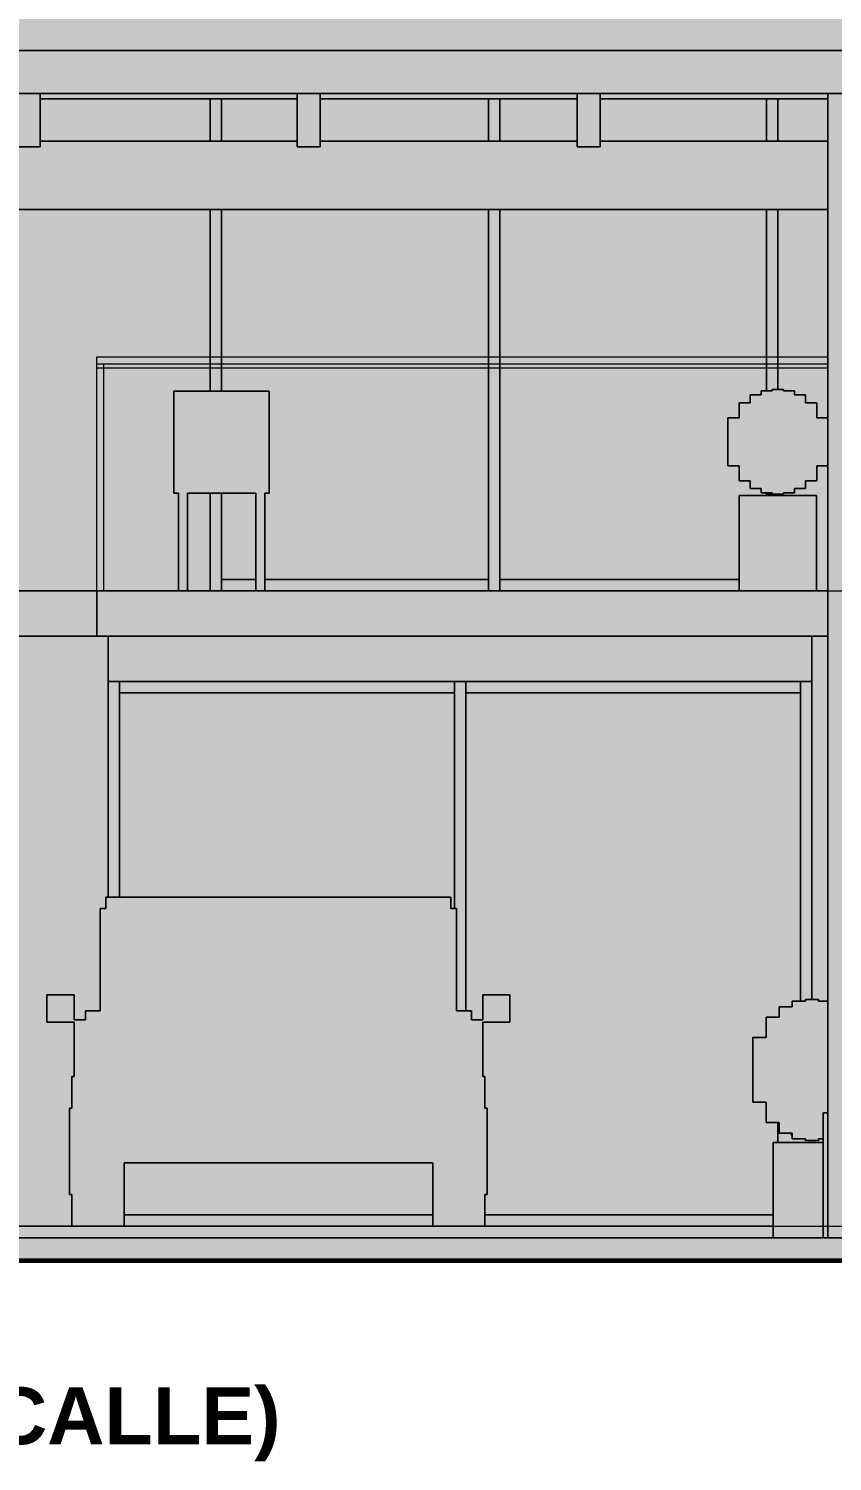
# Model space of a CAD drawing. Header units: metres. Extents: x -3.9 to 79.9, y -56.9 to 20.9.
# Drawn here: x 4 to 7.54, y -56.04 to -49.72 of the extents above; entities that cross this region are included whole.
import ezdxf

# ---------------------------------------------------------------- set-up
doc = ezdxf.new("R2010")
doc.units = ezdxf.units.M
doc.linetypes.add('DASHED', pattern=[1.524, 1.27, -0.254])
for name, color, linetype, lineweight in [('A-PROYECCION', 9, 'DASHED', 15), ('A-TERRENO', 32, 'CONTINUOUS', 35), ('A-TEXTO', 7, 'CONTINUOUS', 20), ('A-VISTA', 8, 'CONTINUOUS', 20)]:
    doc.layers.add(name, color=color, linetype=linetype, lineweight=lineweight)
doc.styles.add('PLANO-B', font='arialbd.ttf')

msp = doc.modelspace()

# ---------------------------------------------------------------- hatches: boundary and pattern name
at = {"layer": 'A-VISTA', "true_color": 0x6b7178}
h = msp.add_hatch(color=7, dxfattribs=at)
h.dxf.hatch_style = 1
h.paths.add_polyline_path([(0, -49.945), (0, -49.53), (8, -49.53), (8, -49.945), (7.95, -49.945), (7.95, -49.82), (0.05, -49.82), (0.05, -49.945)])
at = {"layer": 'A-VISTA', "true_color": 0xc3c8cc}
h = msp.add_hatch(color=7, dxfattribs=at)
h.dxf.hatch_style = 1
h.paths.add_polyline_path([(0.05, -50.01), (0.05, -49.82), (7.95, -49.82), (7.95, -50.01)])
at = {"layer": 'A-VISTA', "true_color": 0x5b636b}
h = msp.add_hatch(color=7, dxfattribs=at)
h.dxf.hatch_style = 1
h.paths.add_polyline_path([(4.05, -50.245), (3.95, -50.245), (3.95, -50.01), (4.05, -50.01)])
h = msp.add_hatch(color=7, dxfattribs=at)
h.dxf.hatch_style = 1
h.paths.add_polyline_path([(4.05, -50.0325), (4.05, -50.01), (5.1833, -50.01), (5.1833, -50.0325)])
at = {"layer": 'A-VISTA', "true_color": 0xfbfaf6}
h = msp.add_hatch(color=7, dxfattribs=at)
h.dxf.hatch_style = 1
h.paths.add_polyline_path([(4.8, -50.22), (4.05, -50.22), (4.05, -50.0325), (4.8, -50.0325)])
at = {"layer": 'A-VISTA', "true_color": 0x4b5157}
h = msp.add_hatch(color=7, dxfattribs=at)
h.dxf.hatch_style = 1
h.paths.add_polyline_path([(4.85, -50.22), (4.8, -50.22), (4.8, -50.0325), (4.85, -50.0325)])
at = {"layer": 'A-VISTA', "true_color": 0xd4e7ef}
h = msp.add_hatch(color=7, dxfattribs=at)
h.dxf.hatch_style = 1
h.paths.add_polyline_path([(4.85, -50.0325), (5.1833, -50.0325), (5.1833, -50.22), (4.85, -50.22)])
at = {"layer": 'A-VISTA', "true_color": 0x5b636b}
h = msp.add_hatch(color=7, dxfattribs=at)
h.dxf.hatch_style = 1
h.paths.add_polyline_path([(5.2833, -50.245), (5.1833, -50.245), (5.1833, -50.01), (5.2833, -50.01)])
h = msp.add_hatch(color=7, dxfattribs=at)
h.dxf.hatch_style = 1
h.paths.add_polyline_path([(5.2833, -50.0325), (5.2833, -50.01), (6.4167, -50.01), (6.4167, -50.0325)])
at = {"layer": 'A-VISTA', "true_color": 0xd4e7ef}
h = msp.add_hatch(color=7, dxfattribs=at)
h.dxf.hatch_style = 1
h.paths.add_polyline_path([(5.2833, -50.0325), (6.025, -50.0325), (6.025, -50.22), (5.2833, -50.22)])
at = {"layer": 'A-VISTA', "true_color": 0x4b5157}
h = msp.add_hatch(color=7, dxfattribs=at)
h.dxf.hatch_style = 1
h.paths.add_polyline_path([(6.075, -50.22), (6.025, -50.22), (6.025, -50.0325), (6.075, -50.0325)])
at = {"layer": 'A-VISTA', "true_color": 0xd4e7ef}
h = msp.add_hatch(color=7, dxfattribs=at)
h.dxf.hatch_style = 1
h.paths.add_polyline_path([(6.075, -50.0325), (6.4167, -50.0325), (6.4167, -50.22), (6.075, -50.22)])
at = {"layer": 'A-VISTA', "true_color": 0x5b636b}
h = msp.add_hatch(color=7, dxfattribs=at)
h.dxf.hatch_style = 1
h.paths.add_polyline_path([(6.5167, -50.245), (6.4167, -50.245), (6.4167, -50.01), (6.5167, -50.01)])
h = msp.add_hatch(color=7, dxfattribs=at)
h.dxf.hatch_style = 1
h.paths.add_polyline_path([(6.5167, -50.0325), (6.5167, -50.01), (7.52, -50.01), (7.52, -50.0325)])
at = {"layer": 'A-VISTA', "true_color": 0xd4e7ef}
h = msp.add_hatch(color=7, dxfattribs=at)
h.dxf.hatch_style = 1
h.paths.add_polyline_path([(6.5167, -50.22), (6.5167, -50.0325), (7.25, -50.0325), (7.25, -50.22)])
at = {"layer": 'A-VISTA', "true_color": 0x4b5157}
h = msp.add_hatch(color=7, dxfattribs=at)
h.dxf.hatch_style = 1
h.paths.add_polyline_path([(7.3, -50.22), (7.25, -50.22), (7.25, -50.0325), (7.3, -50.0325)])
at = {"layer": 'A-VISTA', "true_color": 0xfbfaf6}
h = msp.add_hatch(color=7, dxfattribs=at)
h.dxf.hatch_style = 1
h.paths.add_polyline_path([(7.3, -50.0325), (7.52, -50.0325), (7.52, -50.22), (7.3, -50.22)])
at = {"layer": 'A-VISTA', "true_color": 0xc3c8cc}
h = msp.add_hatch(color=7, dxfattribs=at)
h.dxf.hatch_style = 1
h.paths.add_polyline_path([(7.6, -55.05), (7.52, -55.05), (7.52, -50.01), (7.6, -50.01)])
at = {"layer": 'A-VISTA', "true_color": 0x5b636b}
h = msp.add_hatch(color=7, dxfattribs=at)
h.dxf.hatch_style = 1
h.paths.add_polyline_path([(7.52, -50.22), (7.52, -50.52), (0.48, -50.52), (0.48, -50.22), (1.4833, -50.22), (1.4833, -50.245), (1.5833, -50.245), (1.5833, -50.22), (2.7167, -50.22), (2.7167, -50.245), (2.8167, -50.245), (2.8167, -50.22), (3.95, -50.22), (3.95, -50.245), (4.05, -50.245), (4.05, -50.22), (5.1833, -50.22), (5.1833, -50.245), (5.2833, -50.245), (5.2833, -50.22), (6.4167, -50.22), (6.4167, -50.245), (6.5167, -50.245), (6.5167, -50.22)])
at = {"layer": 'A-VISTA', "true_color": 0xfbfaf6}
h = msp.add_hatch(color=7, dxfattribs=at)
h.dxf.hatch_style = 1
h.paths.add_polyline_path([(4.8, -51.32), (4.64, -51.32), (4.64, -51.73), (4.64, -51.77), (4.66, -51.77), (4.66, -52.2), (4.3, -52.2), (3.65, -52.2), (3.52, -52.2), (3.52, -51.78), (3.4775, -51.78), (3.435, -51.78), (3.3925, -51.78), (3.35, -51.78), (3.3075, -51.78), (3.265, -51.78), (3.2225, -51.78), (3.18, -51.78), (3.18, -52.2), (3.05, -52.2), (3.05, -50.52), (4.8, -50.52)])
at = {"layer": 'A-VISTA', "true_color": 0x4b5157}
h = msp.add_hatch(color=7, dxfattribs=at)
h.dxf.hatch_style = 1
h.paths.add_polyline_path([(4.85, -51.32), (4.8, -51.32), (4.8, -50.52), (4.85, -50.52)])
at = {"layer": 'A-VISTA', "true_color": 0xd4e7ef}
h = msp.add_hatch(color=7, dxfattribs=at)
h.dxf.hatch_style = 1
h.paths.add_polyline_path([(5.06, -51.77), (5.06, -51.73), (5.06, -51.32), (4.85, -51.32), (4.85, -50.52), (6.025, -50.52), (6.025, -52.15), (5.04, -52.15), (5.04, -51.77)])
at = {"layer": 'A-VISTA', "true_color": 0x4b5157}
h = msp.add_hatch(color=7, dxfattribs=at)
h.dxf.hatch_style = 1
h.paths.add_polyline_path([(6.075, -52.2), (6.025, -52.2), (6.025, -50.52), (6.075, -50.52)])
at = {"layer": 'A-VISTA', "true_color": 0xd4e7ef}
h = msp.add_hatch(color=7, dxfattribs=at)
h.dxf.hatch_style = 1
h.paths.add_polyline_path([(7.1778, -51.337), (7.1778, -51.3716), (7.1289, -51.3716), (7.1289, -51.4379), (7.08, -51.4379), (7.08, -51.6491), (7.1289, -51.6491), (7.1289, -51.7154), (7.1778, -51.7154), (7.1778, -51.75), (7.2267, -51.75), (7.2267, -51.7683), (7.25, -51.7683), (7.25, -51.78), (7.215, -51.78), (7.1725, -51.78), (7.13, -51.78), (7.13, -52.15), (6.075, -52.15), (6.075, -50.52), (7.25, -50.52), (7.25, -51.3187), (7.2267, -51.3187), (7.2267, -51.337)])
at = {"layer": 'A-VISTA', "true_color": 0x4b5157}
h = msp.add_hatch(color=7, dxfattribs=at)
h.dxf.hatch_style = 1
h.paths.add_polyline_path([(7.3, -51.3129), (7.2756, -51.3129), (7.2756, -51.3187), (7.25, -51.3187), (7.25, -50.52), (7.3, -50.52)])
at = {"layer": 'A-VISTA', "true_color": 0xfbfaf6}
h = msp.add_hatch(color=7, dxfattribs=at)
h.dxf.hatch_style = 1
h.paths.add_polyline_path([(7.3, -50.52), (7.52, -50.52), (7.52, -52.2), (7.47, -52.2), (7.47, -51.78), (7.4275, -51.78), (7.385, -51.78), (7.3425, -51.78), (7.3, -51.78), (7.3, -51.7741), (7.3244, -51.7741), (7.3244, -51.7683), (7.3733, -51.7683), (7.3733, -51.75), (7.4222, -51.75), (7.4222, -51.7154), (7.4711, -51.7154), (7.4711, -51.6491), (7.52, -51.6491), (7.52, -51.4379), (7.4711, -51.4379), (7.4711, -51.3716), (7.4222, -51.3716), (7.4222, -51.337), (7.3733, -51.337), (7.3733, -51.3187), (7.3244, -51.3187), (7.3244, -51.3129), (7.3, -51.3129)])
at = {"layer": 'A-VISTA', "true_color": 0x5b636b}
h = msp.add_hatch(color=7, dxfattribs=at)
h.dxf.hatch_style = 1
h.paths.add_polyline_path([(4.3, -51.22), (4.3, -51.17), (7.52, -51.17), (7.52, -51.22)])
at = {"layer": 'A-VISTA', "true_color": 0xd4e7ef}
h = msp.add_hatch(color=7, dxfattribs=at)
h.dxf.hatch_style = 1
h.paths.add_polyline_path([(4.3, -51.2), (7.52, -51.2), (7.52, -52.2), (4.3, -52.2)])
h = msp.add_hatch(color=7, dxfattribs=at)
h.dxf.hatch_style = 1
h.paths.add_polyline_path([(4.3, -51.2), (4.33, -51.2), (4.33, -52.2), (4.3, -52.2)])
at = {"layer": 'A-VISTA', "true_color": 0xb08a70}
h = msp.add_hatch(color=7, dxfattribs=at)
h.dxf.hatch_style = 1
h.paths.add_polyline_path([(7.2756, -51.3187), (7.2756, -51.3129), (7.3244, -51.3129), (7.3244, -51.3187), (7.3733, -51.3187), (7.3733, -51.337), (7.4222, -51.337), (7.4222, -51.3716), (7.4711, -51.3716), (7.4711, -51.4379), (7.52, -51.4379), (7.52, -51.6491), (7.4711, -51.6491), (7.4711, -51.7154), (7.4222, -51.7154), (7.4222, -51.75), (7.3733, -51.75), (7.3733, -51.7683), (7.3244, -51.7683), (7.3244, -51.7741), (7.2756, -51.7741), (7.2756, -51.7683), (7.2267, -51.7683), (7.2267, -51.75), (7.1778, -51.75), (7.1778, -51.7154), (7.1289, -51.7154), (7.1289, -51.6491), (7.08, -51.6491), (7.08, -51.4379), (7.1289, -51.4379), (7.1289, -51.3716), (7.1778, -51.3716), (7.1778, -51.337), (7.2267, -51.337), (7.2267, -51.3187)])
at = {"layer": 'A-VISTA', "true_color": 0xd6a36c}
h = msp.add_hatch(color=7, dxfattribs=at)
h.dxf.hatch_style = 1
h.paths.add_polyline_path([(4.7, -51.77), (4.7, -52.2), (4.66, -52.2), (4.66, -51.77), (4.64, -51.77), (4.64, -51.73), (4.64, -51.32), (5.06, -51.32), (5.06, -51.73), (5.06, -51.77), (5.04, -51.77), (5.04, -52.2), (5, -52.2), (5, -51.77)])
at = {"layer": 'A-VISTA', "true_color": 0xfbfaf6}
h = msp.add_hatch(color=7, dxfattribs=at)
h.dxf.hatch_style = 1
h.paths.add_polyline_path([(4.8, -52.2), (4.7, -52.2), (4.7, -51.77), (4.8, -51.77)])
at = {"layer": 'A-VISTA', "true_color": 0x4b5157}
h = msp.add_hatch(color=7, dxfattribs=at)
h.dxf.hatch_style = 1
h.paths.add_polyline_path([(4.85, -52.2), (4.8, -52.2), (4.8, -51.77), (4.85, -51.77)])
at = {"layer": 'A-VISTA', "true_color": 0xd4e7ef}
h = msp.add_hatch(color=7, dxfattribs=at)
h.dxf.hatch_style = 1
h.paths.add_polyline_path([(4.85, -51.77), (5, -51.77), (5, -52.15), (4.85, -52.15)])
at = {"layer": 'A-VISTA', "true_color": 0xb08a70}
h = msp.add_hatch(color=7, dxfattribs=at)
h.dxf.hatch_style = 1
h.paths.add_polyline_path([(7.2575, -52.2), (7.215, -52.2), (7.1725, -52.2), (7.13, -52.2), (7.13, -51.78), (7.1725, -51.78), (7.215, -51.78), (7.2575, -51.78), (7.3, -51.78), (7.3425, -51.78), (7.385, -51.78), (7.4275, -51.78), (7.47, -51.78), (7.47, -52.2), (7.4275, -52.2), (7.385, -52.2), (7.3425, -52.2), (7.3, -52.2)])
at = {"layer": 'A-VISTA', "true_color": 0x4b5157}
h = msp.add_hatch(color=7, dxfattribs=at)
h.dxf.hatch_style = 1
h.paths.add_polyline_path([(7.3, -51.78), (7.2575, -51.78), (7.25, -51.78), (7.25, -51.7683), (7.2756, -51.7683), (7.2756, -51.7741), (7.3, -51.7741)])
h = msp.add_hatch(color=7, dxfattribs=at)
h.dxf.hatch_style = 1
h.paths.add_polyline_path([(5, -52.15), (5, -52.2), (4.85, -52.2), (4.85, -52.15)])
h = msp.add_hatch(color=7, dxfattribs=at)
h.dxf.hatch_style = 1
h.paths.add_polyline_path([(6.025, -52.15), (6.025, -52.2), (5.04, -52.2), (5.04, -52.15)])
h = msp.add_hatch(color=7, dxfattribs=at)
h.dxf.hatch_style = 1
h.paths.add_polyline_path([(7.13, -52.15), (7.13, -52.2), (6.075, -52.2), (6.075, -52.15)])
at = {"layer": 'A-VISTA', "true_color": 0xcbc7c0}
h = msp.add_hatch(color=7, dxfattribs=at)
h.dxf.hatch_style = 1
h.paths.add_polyline_path([(4.3, -52.2), (4.3, -52.4), (3.65, -52.4), (3.65, -52.2)])
h = msp.add_hatch(color=7, dxfattribs=at)
h.dxf.hatch_style = 1
h.paths.add_polyline_path([(4.3, -52.4), (4.3, -52.2), (7.52, -52.2), (7.52, -52.4)])
at = {"layer": 'A-VISTA', "true_color": 0xfbfaf6}
h = msp.add_hatch(color=7, dxfattribs=at)
h.dxf.hatch_style = 1
h.paths.add_polyline_path([(4.35, -53.55), (4.34, -53.55), (4.34, -53.6), (4.315, -53.6), (4.315, -54.05), (4.3, -54.05), (4.25, -54.05), (4.25, -54.09), (4.2, -54.09), (4.2, -53.98), (4.08, -53.98), (4.08, -54.1), (4.2, -54.1), (4.2, -54.34), (4.19, -54.34), (4.19, -54.48), (4.18, -54.48), (4.18, -54.86), (4.19, -54.86), (4.19, -55), (3.65, -55), (3.65, -52.6), (3.65, -52.4), (4.3, -52.4), (4.35, -52.4)])
h = msp.add_hatch(color=7, dxfattribs=at)
h.dxf.hatch_style = 1
h.paths.add_polyline_path([(7.45, -52.6), (4.35, -52.6), (4.35, -52.4), (7.45, -52.4)])
h = msp.add_hatch(color=7, dxfattribs=at)
h.dxf.hatch_style = 1
h.paths.add_polyline_path([(7.52, -52.4), (7.52, -54.0078), (7.4789, -54.0078), (7.4789, -54), (7.45, -54), (7.45, -52.6), (7.45, -52.4)])
at = {"layer": 'A-VISTA', "true_color": 0x4b5157}
h = msp.add_hatch(color=7, dxfattribs=at)
h.dxf.hatch_style = 1
h.paths.add_polyline_path([(4.4, -53.55), (4.35, -53.55), (4.35, -52.6), (4.4, -52.6)])
h = msp.add_hatch(color=7, dxfattribs=at)
h.dxf.hatch_style = 1
h.paths.add_polyline_path([(5.875, -52.6), (5.875, -52.65), (4.4, -52.65), (4.4, -52.6)])
h = msp.add_hatch(color=7, dxfattribs=at)
h.dxf.hatch_style = 1
h.paths.add_polyline_path([(5.925, -54.05), (5.9, -54.05), (5.885, -54.05), (5.885, -53.6), (5.875, -53.6), (5.875, -52.6), (5.925, -52.6)])
h = msp.add_hatch(color=7, dxfattribs=at)
h.dxf.hatch_style = 1
h.paths.add_polyline_path([(7.4, -52.6), (7.4, -52.65), (5.925, -52.65), (5.925, -52.6)])
h = msp.add_hatch(color=7, dxfattribs=at)
h.dxf.hatch_style = 1
h.paths.add_polyline_path([(7.45, -54), (7.4211, -54), (7.4211, -54.0078), (7.4, -54.0078), (7.4, -52.6), (7.45, -52.6)])
at = {"layer": 'A-VISTA', "true_color": 0xd4e7ef}
h = msp.add_hatch(color=7, dxfattribs=at)
h.dxf.hatch_style = 1
h.paths.add_polyline_path([(5.875, -52.65), (5.875, -53.6), (5.86, -53.6), (5.86, -53.55), (4.4, -53.55), (4.4, -52.65)])
h = msp.add_hatch(color=7, dxfattribs=at)
h.dxf.hatch_style = 1
h.paths.add_polyline_path([(5.95, -54.09), (5.95, -54.05), (5.925, -54.05), (5.925, -52.65), (7.4, -52.65), (7.4, -54.0078), (7.3633, -54.0078), (7.3633, -54.0324), (7.3056, -54.0324), (7.3056, -54.0792), (7.2478, -54.0792), (7.2478, -54.1685), (7.19, -54.1685), (7.19, -54.4535), (7.2478, -54.4535), (7.2478, -54.5428), (7.3, -54.5428), (7.3, -54.6), (7.3, -54.63), (7.28, -54.63), (7.28, -54.95), (6.01, -54.95), (6.01, -54.86), (6.02, -54.86), (6.02, -54.48), (6.01, -54.48), (6.01, -54.34), (6, -54.34), (6, -54.1), (6.12, -54.1), (6.12, -53.98), (6, -53.98), (6, -54.09)])
at = {"layer": 'A-VISTA', "true_color": 0x7d97b3}
h = msp.add_hatch(color=7, dxfattribs=at)
h.dxf.hatch_style = 1
h.paths.add_polyline_path([(4.2, -54.34), (4.2, -54.1), (4.08, -54.1), (4.08, -53.98), (4.2, -53.98), (4.2, -54.09), (4.25, -54.09), (4.25, -54.05), (4.3, -54.05), (4.315, -54.05), (4.315, -53.6), (4.34, -53.6), (4.34, -53.55), (5.86, -53.55), (5.86, -53.6), (5.885, -53.6), (5.885, -54.05), (5.9, -54.05), (5.95, -54.05), (5.95, -54.09), (6, -54.09), (6, -53.98), (6.12, -53.98), (6.12, -54.1), (6, -54.1), (6, -54.34), (6.01, -54.34), (6.01, -54.48), (6.02, -54.48), (6.02, -54.86), (6.01, -54.86), (6.01, -55), (5.78, -55), (5.78, -54.72), (4.42, -54.72), (4.42, -55), (4.19, -55), (4.19, -54.86), (4.18, -54.86), (4.18, -54.48), (4.19, -54.48), (4.19, -54.34)])
at = {"layer": 'A-VISTA', "true_color": 0xb08a70}
h = msp.add_hatch(color=7, dxfattribs=at)
h.dxf.hatch_style = 1
h.paths.add_polyline_path([(7.4211, -54.0078), (7.4211, -54), (7.4789, -54), (7.4789, -54.0078), (7.52, -54.0078), (7.52, -54.5), (7.5, -54.5), (7.5, -54.6142), (7.4789, -54.6142), (7.4789, -54.622), (7.4211, -54.622), (7.4211, -54.6142), (7.3633, -54.6142), (7.3633, -54.5896), (7.3056, -54.5896), (7.3056, -54.5428), (7.2478, -54.5428), (7.2478, -54.4535), (7.19, -54.4535), (7.19, -54.1685), (7.2478, -54.1685), (7.2478, -54.0792), (7.3056, -54.0792), (7.3056, -54.0324), (7.3633, -54.0324), (7.3633, -54.0078)])
at = {"layer": 'A-VISTA', "true_color": 0xcbc7c0}
h = msp.add_hatch(color=7, dxfattribs=at)
h.dxf.hatch_style = 1
h.paths.add_polyline_path([(7.5, -54.5), (7.52, -54.5), (7.52, -55.05), (7.5, -55.05)])
at = {"layer": 'A-VISTA', "true_color": 0xd6a36c}
h = msp.add_hatch(color=7, dxfattribs=at)
h.dxf.hatch_style = 1
h.paths.add_polyline_path([(7.3, -54.6), (7.3, -54.5428), (7.3056, -54.5428), (7.3056, -54.5896), (7.36, -54.5896), (7.36, -54.6), (7.3633, -54.6), (7.3633, -54.6142), (7.4211, -54.6142), (7.4211, -54.622), (7.4789, -54.622), (7.4789, -54.6142), (7.5, -54.6142), (7.5, -54.63), (7.4925, -54.63), (7.45, -54.63), (7.4075, -54.63), (7.365, -54.63), (7.3225, -54.63), (7.3, -54.63)])
at = {"layer": 'A-VISTA', "true_color": 0xd4e7ef}
h = msp.add_hatch(color=7, dxfattribs=at)
h.dxf.hatch_style = 1
h.paths.add_polyline_path([(7.36, -54.5896), (7.3633, -54.5896), (7.3633, -54.6), (7.36, -54.6)])
at = {"layer": 'A-VISTA', "true_color": 0xb08a70}
h = msp.add_hatch(color=7, dxfattribs=at)
h.dxf.hatch_style = 1
h.paths.add_polyline_path([(7.4075, -55.05), (7.365, -55.05), (7.3225, -55.05), (7.28, -55.05), (7.28, -54.63), (7.3225, -54.63), (7.365, -54.63), (7.4075, -54.63), (7.45, -54.63), (7.4925, -54.63), (7.5, -54.63), (7.5, -55.05), (7.4925, -55.05), (7.45, -55.05)])
at = {"layer": 'A-VISTA', "true_color": 0xd4e7ef}
h = msp.add_hatch(color=7, dxfattribs=at)
h.dxf.hatch_style = 1
h.paths.add_polyline_path([(5.78, -54.95), (4.42, -54.95), (4.42, -54.72), (5.78, -54.72)])
at = {"layer": 'A-VISTA', "true_color": 0x4b5157}
h = msp.add_hatch(color=7, dxfattribs=at)
h.dxf.hatch_style = 1
h.paths.add_polyline_path([(5.78, -54.95), (5.78, -55), (4.42, -55), (4.42, -54.95)])
h = msp.add_hatch(color=7, dxfattribs=at)
h.dxf.hatch_style = 1
h.paths.add_polyline_path([(7.28, -54.95), (7.28, -55), (6.01, -55), (6.01, -54.95)])
at = {"layer": 'A-VISTA', "true_color": 0xf4f2ed}
h = msp.add_hatch(color=7, dxfattribs=at)
h.dxf.hatch_style = 1
h.paths.add_polyline_path([(7.28, -55), (7.28, -55.05), (0.5, -55.05), (0.5, -55), (0.59, -55), (0.82, -55), (2.18, -55), (2.35, -55), (2.41, -55), (2.6, -55), (3.65, -55), (4.19, -55), (4.35, -55), (4.42, -55), (5.78, -55), (6.01, -55)])
at = {"layer": 'A-VISTA', "true_color": 0xe2ded6}
h = msp.add_hatch(color=7, dxfattribs=at)
h.dxf.hatch_style = 1
h.paths.add_polyline_path([(0, -55.05), (8, -55.05), (8, -55.15), (0, -55.15)])
at = {"layer": 'A-VISTA', "true_color": 0xf4f2ed}
h = msp.add_hatch(color=7, dxfattribs=at)
h.dxf.hatch_style = 1
h.paths.add_polyline_path([(0, -55.15), (8, -55.15), (8, -55.16), (0, -55.16)])

# ---------------------------------------------------------------- linework, layer by layer
at = {"layer": 'A-PROYECCION', "lineweight": 13}
for p, q in [((-0.4, -52.2), (8.65, -52.2)), ((-0.4, -55), (8.65, -55))]:
    msp.add_line(p, q, dxfattribs=at)
at = {"layer": 'A-TERRENO', "lineweight": 60}
msp.add_line((-0.4, -55.15), (8.4, -55.15), dxfattribs=at)
at = {"layer": 'A-VISTA'}
for points in [[(0, -49.945), (0, -49.53), (8, -49.53), (8, -49.945), (7.95, -49.945), (7.95, -49.82), (0.05, -49.82), (0.05, -49.945)], [(0.05, -50.01), (0.05, -49.82), (7.95, -49.82), (7.95, -50.01)], [(4.05, -50.245), (3.95, -50.245), (3.95, -50.01), (4.05, -50.01)], [(4.05, -50.0325), (4.05, -50.01), (5.1833, -50.01), (5.1833, -50.0325)], [(4.8, -50.22), (4.05, -50.22), (4.05, -50.0325), (4.8, -50.0325)], [(4.85, -50.22), (4.8, -50.22), (4.8, -50.0325), (4.85, -50.0325)], [(4.85, -50.0325), (5.1833, -50.0325), (5.1833, -50.22), (4.85, -50.22)], [(5.2833, -50.245), (5.1833, -50.245), (5.1833, -50.01), (5.2833, -50.01)], [(5.2833, -50.0325), (5.2833, -50.01), (6.4167, -50.01), (6.4167, -50.0325)], [(5.2833, -50.0325), (6.025, -50.0325), (6.025, -50.22), (5.2833, -50.22)], [(6.075, -50.22), (6.025, -50.22), (6.025, -50.0325), (6.075, -50.0325)], [(6.075, -50.0325), (6.4167, -50.0325), (6.4167, -50.22), (6.075, -50.22)], [(6.5167, -50.245), (6.4167, -50.245), (6.4167, -50.01), (6.5167, -50.01)], [(6.5167, -50.0325), (6.5167, -50.01), (7.52, -50.01), (7.52, -50.0325)], [(6.5167, -50.22), (6.5167, -50.0325), (7.25, -50.0325), (7.25, -50.22)], [(7.3, -50.22), (7.25, -50.22), (7.25, -50.0325), (7.3, -50.0325)], [(7.3, -50.0325), (7.52, -50.0325), (7.52, -50.22), (7.3, -50.22)], [(7.6, -55.05), (7.52, -55.05), (7.52, -50.01), (7.6, -50.01)], [(7.52, -50.22), (7.52, -50.52), (0.48, -50.52), (0.48, -50.22), (1.4833, -50.22), (1.4833, -50.245), (1.5833, -50.245), (1.5833, -50.22), (2.7167, -50.22), (2.7167, -50.245), (2.8167, -50.245), (2.8167, -50.22), (3.95, -50.22), (3.95, -50.245), (4.05, -50.245), (4.05, -50.22), (5.1833, -50.22), (5.1833, -50.245), (5.2833, -50.245), (5.2833, -50.22), (6.4167, -50.22), (6.4167, -50.245), (6.5167, -50.245), (6.5167, -50.22)], [(4.8, -51.32), (4.64, -51.32), (4.64, -51.73), (4.64, -51.77), (4.66, -51.77), (4.66, -52.2), (4.3, -52.2), (3.65, -52.2), (3.52, -52.2), (3.52, -51.78), (3.4775, -51.78), (3.435, -51.78), (3.3925, -51.78), (3.35, -51.78), (3.3075, -51.78), (3.265, -51.78), (3.2225, -51.78), (3.18, -51.78), (3.18, -52.2), (3.05, -52.2), (3.05, -50.52), (4.8, -50.52)], [(4.85, -51.32), (4.8, -51.32), (4.8, -50.52), (4.85, -50.52)], [(5.06, -51.77), (5.06, -51.73), (5.06, -51.32), (4.85, -51.32), (4.85, -50.52), (6.025, -50.52), (6.025, -52.15), (5.04, -52.15), (5.04, -51.77)], [(6.075, -52.2), (6.025, -52.2), (6.025, -50.52), (6.075, -50.52)], [(7.1778, -51.337), (7.1778, -51.3716), (7.1289, -51.3716), (7.1289, -51.4379), (7.08, -51.4379), (7.08, -51.6491), (7.1289, -51.6491), (7.1289, -51.7154), (7.1778, -51.7154), (7.1778, -51.75), (7.2267, -51.75), (7.2267, -51.7683), (7.25, -51.7683), (7.25, -51.78), (7.215, -51.78), (7.1725, -51.78), (7.13, -51.78), (7.13, -52.15), (6.075, -52.15), (6.075, -50.52), (7.25, -50.52), (7.25, -51.3187), (7.2267, -51.3187), (7.2267, -51.337)], [(7.3, -51.3129), (7.2756, -51.3129), (7.2756, -51.3187), (7.25, -51.3187), (7.25, -50.52), (7.3, -50.52)], [(7.3, -50.52), (7.52, -50.52), (7.52, -52.2), (7.47, -52.2), (7.47, -51.78), (7.4275, -51.78), (7.385, -51.78), (7.3425, -51.78), (7.3, -51.78), (7.3, -51.7741), (7.3244, -51.7741), (7.3244, -51.7683), (7.3733, -51.7683), (7.3733, -51.75), (7.4222, -51.75), (7.4222, -51.7154), (7.4711, -51.7154), (7.4711, -51.6491), (7.52, -51.6491), (7.52, -51.4379), (7.4711, -51.4379), (7.4711, -51.3716), (7.4222, -51.3716), (7.4222, -51.337), (7.3733, -51.337), (7.3733, -51.3187), (7.3244, -51.3187), (7.3244, -51.3129), (7.3, -51.3129)], [(4.3, -51.22), (4.3, -51.17), (7.52, -51.17), (7.52, -51.22)], [(4.3, -51.2), (7.52, -51.2), (7.52, -52.2), (4.3, -52.2)], [(4.3, -51.2), (4.33, -51.2), (4.33, -52.2), (4.3, -52.2)], [(7.2756, -51.3187), (7.2756, -51.3129), (7.3244, -51.3129), (7.3244, -51.3187), (7.3733, -51.3187), (7.3733, -51.337), (7.4222, -51.337), (7.4222, -51.3716), (7.4711, -51.3716), (7.4711, -51.4379), (7.52, -51.4379), (7.52, -51.6491), (7.4711, -51.6491), (7.4711, -51.7154), (7.4222, -51.7154), (7.4222, -51.75), (7.3733, -51.75), (7.3733, -51.7683), (7.3244, -51.7683), (7.3244, -51.7741), (7.2756, -51.7741), (7.2756, -51.7683), (7.2267, -51.7683), (7.2267, -51.75), (7.1778, -51.75), (7.1778, -51.7154), (7.1289, -51.7154), (7.1289, -51.6491), (7.08, -51.6491), (7.08, -51.4379), (7.1289, -51.4379), (7.1289, -51.3716), (7.1778, -51.3716), (7.1778, -51.337), (7.2267, -51.337), (7.2267, -51.3187)], [(4.7, -51.77), (4.7, -52.2), (4.66, -52.2), (4.66, -51.77), (4.64, -51.77), (4.64, -51.73), (4.64, -51.32), (5.06, -51.32), (5.06, -51.73), (5.06, -51.77), (5.04, -51.77), (5.04, -52.2), (5, -52.2), (5, -51.77)], [(4.8, -52.2), (4.7, -52.2), (4.7, -51.77), (4.8, -51.77)], [(4.85, -52.2), (4.8, -52.2), (4.8, -51.77), (4.85, -51.77)], [(4.85, -51.77), (5, -51.77), (5, -52.15), (4.85, -52.15)], [(7.2575, -52.2), (7.215, -52.2), (7.1725, -52.2), (7.13, -52.2), (7.13, -51.78), (7.1725, -51.78), (7.215, -51.78), (7.2575, -51.78), (7.3, -51.78), (7.3425, -51.78), (7.385, -51.78), (7.4275, -51.78), (7.47, -51.78), (7.47, -52.2), (7.4275, -52.2), (7.385, -52.2), (7.3425, -52.2), (7.3, -52.2)], [(7.3, -51.78), (7.2575, -51.78), (7.25, -51.78), (7.25, -51.7683), (7.2756, -51.7683), (7.2756, -51.7741), (7.3, -51.7741)], [(5, -52.15), (5, -52.2), (4.85, -52.2), (4.85, -52.15)], [(6.025, -52.15), (6.025, -52.2), (5.04, -52.2), (5.04, -52.15)], [(7.13, -52.15), (7.13, -52.2), (6.075, -52.2), (6.075, -52.15)], [(4.3, -52.2), (4.3, -52.4), (3.65, -52.4), (3.65, -52.2)], [(4.3, -52.4), (4.3, -52.2), (7.52, -52.2), (7.52, -52.4)], [(7.45, -52.6), (4.35, -52.6), (4.35, -52.4), (7.45, -52.4)], [(7.52, -52.4), (7.52, -54.0078), (7.4789, -54.0078), (7.4789, -54), (7.45, -54), (7.45, -52.6), (7.45, -52.4)], [(4.4, -53.55), (4.35, -53.55), (4.35, -52.6), (4.4, -52.6)], [(5.875, -52.6), (5.875, -52.65), (4.4, -52.65), (4.4, -52.6)], [(5.925, -54.05), (5.9, -54.05), (5.885, -54.05), (5.885, -53.6), (5.875, -53.6), (5.875, -52.6), (5.925, -52.6)], [(7.4, -52.6), (7.4, -52.65), (5.925, -52.65), (5.925, -52.6)], [(7.45, -54), (7.4211, -54), (7.4211, -54.0078), (7.4, -54.0078), (7.4, -52.6), (7.45, -52.6)], [(5.875, -52.65), (5.875, -53.6), (5.86, -53.6), (5.86, -53.55), (4.4, -53.55), (4.4, -52.65)], [(5.95, -54.09), (5.95, -54.05), (5.925, -54.05), (5.925, -52.65), (7.4, -52.65), (7.4, -54.0078), (7.3633, -54.0078), (7.3633, -54.0324), (7.3056, -54.0324), (7.3056, -54.0792), (7.2478, -54.0792), (7.2478, -54.1685), (7.19, -54.1685), (7.19, -54.4535), (7.2478, -54.4535), (7.2478, -54.5428), (7.3, -54.5428), (7.3, -54.6), (7.3, -54.63), (7.28, -54.63), (7.28, -54.95), (6.01, -54.95), (6.01, -54.86), (6.02, -54.86), (6.02, -54.48), (6.01, -54.48), (6.01, -54.34), (6, -54.34), (6, -54.1), (6.12, -54.1), (6.12, -53.98), (6, -53.98), (6, -54.09)], [(4.2, -54.34), (4.2, -54.1), (4.08, -54.1), (4.08, -53.98), (4.2, -53.98), (4.2, -54.09), (4.25, -54.09), (4.25, -54.05), (4.3, -54.05), (4.315, -54.05), (4.315, -53.6), (4.34, -53.6), (4.34, -53.55), (5.86, -53.55), (5.86, -53.6), (5.885, -53.6), (5.885, -54.05), (5.9, -54.05), (5.95, -54.05), (5.95, -54.09), (6, -54.09), (6, -53.98), (6.12, -53.98), (6.12, -54.1), (6, -54.1), (6, -54.34), (6.01, -54.34), (6.01, -54.48), (6.02, -54.48), (6.02, -54.86), (6.01, -54.86), (6.01, -55), (5.78, -55), (5.78, -54.72), (4.42, -54.72), (4.42, -55), (4.19, -55), (4.19, -54.86), (4.18, -54.86), (4.18, -54.48), (4.19, -54.48), (4.19, -54.34)], [(7.4211, -54.0078), (7.4211, -54), (7.4789, -54), (7.4789, -54.0078), (7.52, -54.0078), (7.52, -54.5), (7.5, -54.5), (7.5, -54.6142), (7.4789, -54.6142), (7.4789, -54.622), (7.4211, -54.622), (7.4211, -54.6142), (7.3633, -54.6142), (7.3633, -54.5896), (7.3056, -54.5896), (7.3056, -54.5428), (7.2478, -54.5428), (7.2478, -54.4535), (7.19, -54.4535), (7.19, -54.1685), (7.2478, -54.1685), (7.2478, -54.0792), (7.3056, -54.0792), (7.3056, -54.0324), (7.3633, -54.0324), (7.3633, -54.0078)], [(7.5, -54.5), (7.52, -54.5), (7.52, -55.05), (7.5, -55.05)], [(7.3, -54.6), (7.3, -54.5428), (7.3056, -54.5428), (7.3056, -54.5896), (7.36, -54.5896), (7.36, -54.6), (7.3633, -54.6), (7.3633, -54.6142), (7.4211, -54.6142), (7.4211, -54.622), (7.4789, -54.622), (7.4789, -54.6142), (7.5, -54.6142), (7.5, -54.63), (7.4925, -54.63), (7.45, -54.63), (7.4075, -54.63), (7.365, -54.63), (7.3225, -54.63), (7.3, -54.63)], [(7.36, -54.5896), (7.3633, -54.5896), (7.3633, -54.6), (7.36, -54.6)], [(7.4075, -55.05), (7.365, -55.05), (7.3225, -55.05), (7.28, -55.05), (7.28, -54.63), (7.3225, -54.63), (7.365, -54.63), (7.4075, -54.63), (7.45, -54.63), (7.4925, -54.63), (7.5, -54.63), (7.5, -55.05), (7.4925, -55.05), (7.45, -55.05)], [(5.78, -54.95), (4.42, -54.95), (4.42, -54.72), (5.78, -54.72)], [(5.78, -54.95), (5.78, -55), (4.42, -55), (4.42, -54.95)], [(7.28, -54.95), (7.28, -55), (6.01, -55), (6.01, -54.95)], [(7.28, -55), (7.28, -55.05), (0.5, -55.05), (0.5, -55), (0.59, -55), (0.82, -55), (2.18, -55), (2.35, -55), (2.41, -55), (2.6, -55), (3.65, -55), (4.19, -55), (4.35, -55), (4.42, -55), (5.78, -55), (6.01, -55)], [(0, -55.05), (8, -55.05), (8, -55.15), (0, -55.15)], [(0, -55.15), (8, -55.15), (8, -55.16), (0, -55.16)]]:
    msp.add_lwpolyline(points, close=True, dxfattribs=at)
msp.add_lwpolyline([(3.65, -52.4), (4.3, -52.4), (4.35, -52.4), (4.35, -53.55), (4.34, -53.55), (4.34, -53.6), (4.315, -53.6), (4.315, -54.05), (4.3, -54.05), (4.25, -54.05), (4.25, -54.09), (4.2, -54.09), (4.2, -53.98), (4.08, -53.98), (4.08, -54.1), (4.2, -54.1), (4.2, -54.34), (4.19, -54.34), (4.19, -54.48), (4.18, -54.48), (4.18, -54.86), (4.19, -54.86), (4.19, -55), (3.65, -55)], dxfattribs=at)

# ---------------------------------------------------------------- texts
at = {"layer": 'A-TEXTO', "style": 'PLANO-B'}
msp.add_text('ELEVACIÓN PRINCIPAL (CALLE)', height=0.25, dxfattribs=at).set_placement((-0.4, -55.96))

doc.saveas('drawing.dxf')
